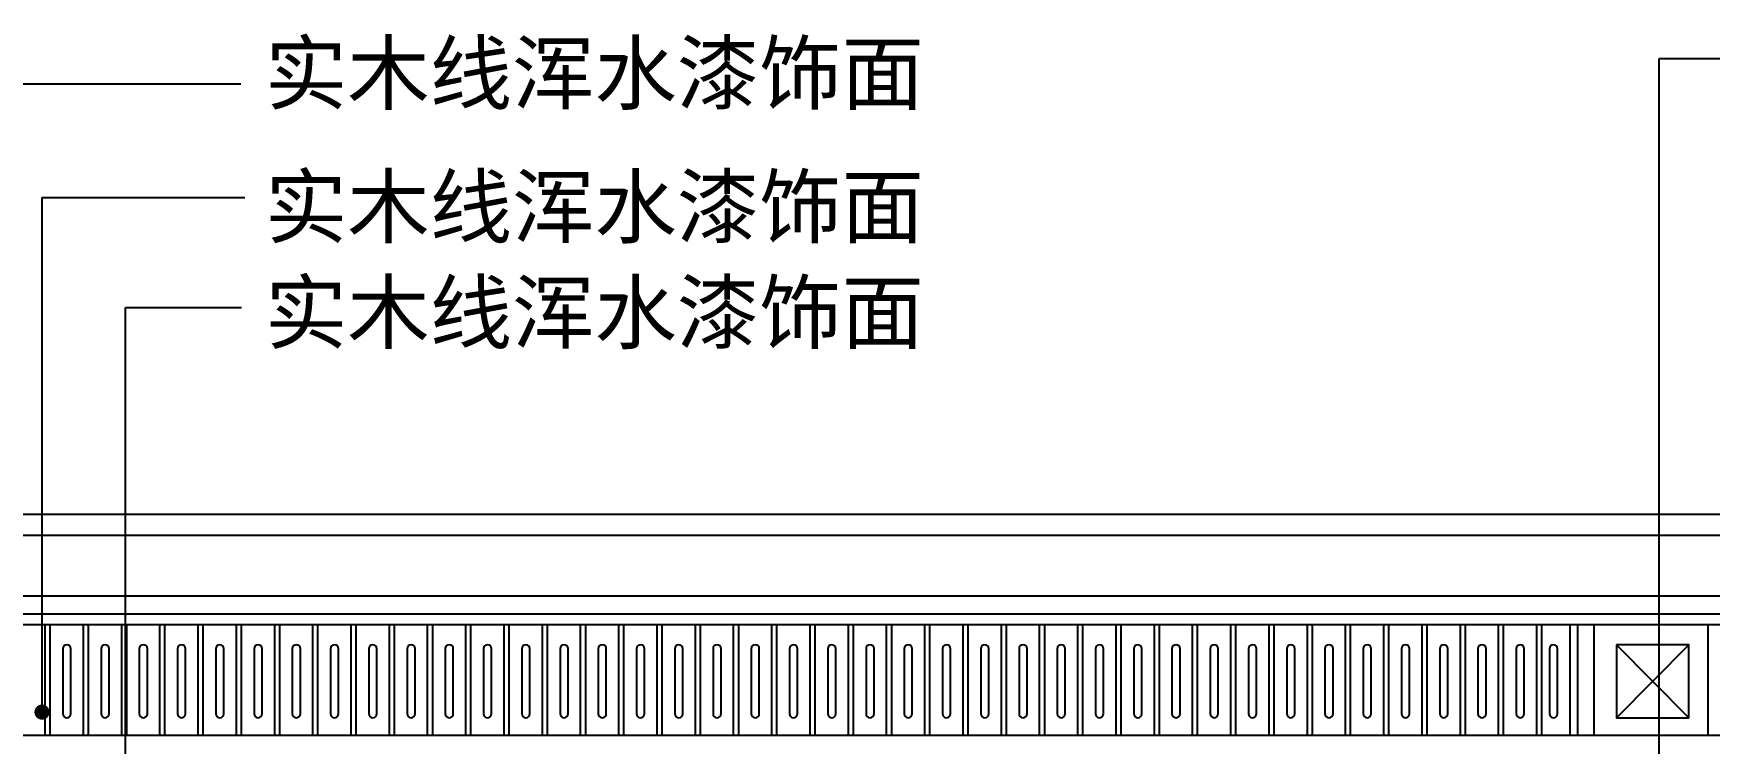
# Model space of a CAD drawing. Extents: x 341 to 10071, y 531 to 13651.
# Drawn here: x 2075 to 5405, y 6931 to 8341 of the extents above; entities that cross this region are included whole.
import ezdxf

# ---------------------------------------------------------------- set-up
doc = ezdxf.new("R2010")
doc.units = 0
doc.header["$MEASUREMENT"] = 0
for name, color, linetype in [('3', 3, 'CONTINUOUS'), ('4', 4, 'CONTINUOUS'), ('7', 7, 'CONTINUOUS'), ('DIM', 3, 'CONTINUOUS'), ('TEXT', 3, 'CONTINUOUS')]:
    doc.layers.add(name, color=color, linetype=linetype)
doc.styles.add('HZ', font='')
doc.styles.get("Standard").update_dxf_attribs({"font": 'txt.shx', "bigfont": 'bigfont.shx'})
doc.styles.get('HZ').set_extended_font_data('仿宋_GB2312')
doc.dimstyles.get("Standard").update_dxf_attribs({"dimtxt": 0.18, "dimasz": 0.18, "dimexe": 0.18, "dimexo": 0.0625, "dimgap": 0.09, "dimtad": 0, "dimtih": 1, "dimtoh": 1, "dimdec": 4, "dimzin": 0, "dimdsep": 46, "dimtxsty": 'Standard', "dimcen": 0.09, "dimadec": 0, "dimazin": 0, "dimtfac": 1, "dimtdec": 4, "dimtofl": 0, "dimtmove": 0, "dimatfit": 3, "dimfxl": 0, "dimtolj": 1, "dimtzin": 0, "dimarcsym": 0})

msp = doc.modelspace()

# ---------------------------------------------------------------- linework, layer by layer
at = {"layer": '3'}
for p, q in [((2098.1, 6946.6), (2098.1, 7166.6)), ((2108.1, 6946.6), (2108.1, 7166.6)), ((2174.1, 6946.6), (2174.1, 7166.6)), ((2184.1, 6946.6), (2184.1, 7166.6)), ((2250.1, 6946.6), (2250.1, 7166.6)), ((2260.1, 6946.6), (2260.1, 7166.6)), ((2326.1, 6946.6), (2326.1, 7166.6)), ((2336.1, 6946.6), (2336.1, 7166.6)), ((2402.1, 6946.6), (2402.1, 7166.6)), ((2412.1, 6946.6), (2412.1, 7166.6)), ((2478.1, 6946.6), (2478.1, 7166.6)), ((2488.1, 6946.6), (2488.1, 7166.6)), ((2554.1, 6946.6), (2554.1, 7166.6)), ((2564.1, 6946.6), (2564.1, 7166.6)), ((2630.1, 6946.6), (2630.1, 7166.6)), ((2640.1, 6946.6), (2640.1, 7166.6)), ((2706.1, 6946.6), (2706.1, 7166.6)), ((2716.1, 6946.6), (2716.1, 7166.6)), ((2782.1, 6946.6), (2782.1, 7166.6)), ((2792.1, 6946.6), (2792.1, 7166.6)), ((2858.1, 6946.6), (2858.1, 7166.6)), ((2868.1, 6946.6), (2868.1, 7166.6)), ((2934.1, 6946.6), (2934.1, 7166.6)), ((2944.1, 6946.6), (2944.1, 7166.6)), ((3010.1, 6946.6), (3010.1, 7166.6)), ((3020.1, 6946.6), (3020.1, 7166.6)), ((3086.1, 6946.6), (3086.1, 7166.6)), ((3096.1, 6946.6), (3096.1, 7166.6)), ((3162.1, 6946.6), (3162.1, 7166.6)), ((3172.1, 6946.6), (3172.1, 7166.6)), ((3238.1, 6946.6), (3238.1, 7166.6)), ((3248.1, 6946.6), (3248.1, 7166.6)), ((3314.1, 6946.6), (3314.1, 7166.6)), ((3324.1, 6946.6), (3324.1, 7166.6)), ((3390.1, 6946.6), (3390.1, 7166.6)), ((3400.1, 6946.6), (3400.1, 7166.6)), ((3466.1, 6946.6), (3466.1, 7166.6)), ((3476.1, 6946.6), (3476.1, 7166.6)), ((3542.1, 6946.6), (3542.1, 7166.6)), ((3552.1, 6946.6), (3552.1, 7166.6)), ((3618.1, 6946.6), (3618.1, 7166.6)), ((3628.1, 6946.6), (3628.1, 7166.6)), ((3694.1, 6946.6), (3694.1, 7166.6)), ((3704.1, 6946.6), (3704.1, 7166.6)), ((3770.1, 6946.6), (3770.1, 7166.6)), ((3780.1, 6946.6), (3780.1, 7166.6)), ((3846.1, 6946.6), (3846.1, 7166.6)), ((3856.1, 6946.6), (3856.1, 7166.6)), ((3922.1, 6946.6), (3922.1, 7166.6)), ((3932.1, 6946.6), (3932.1, 7166.6)), ((3998.1, 6946.6), (3998.1, 7166.6)), ((4008.1, 6946.6), (4008.1, 7166.6)), ((4074.1, 6946.6), (4074.1, 7166.6)), ((4084.1, 6946.6), (4084.1, 7166.6)), ((4150.1, 6946.6), (4150.1, 7166.6)), ((4160.1, 6946.6), (4160.1, 7166.6)), ((4226.1, 6946.6), (4226.1, 7166.6)), ((4236.1, 6946.6), (4236.1, 7166.6)), ((4302.1, 6946.6), (4302.1, 7166.6)), ((4312.1, 6946.6), (4312.1, 7166.6)), ((4378.1, 6946.6), (4378.1, 7166.6)), ((4388.1, 6946.6), (4388.1, 7166.6)), ((4454.1, 6946.6), (4454.1, 7166.6)), ((4464.1, 6946.6), (4464.1, 7166.6)), ((4530.1, 6946.6), (4530.1, 7166.6)), ((4540.1, 6946.6), (4540.1, 7166.6)), ((4606.1, 6946.6), (4606.1, 7166.6)), ((4616.1, 6946.6), (4616.1, 7166.6)), ((4682.1, 6946.6), (4682.1, 7166.6)), ((4692.1, 6946.6), (4692.1, 7166.6)), ((4758.1, 6946.6), (4758.1, 7166.6)), ((4768.1, 6946.6), (4768.1, 7166.6)), ((4834.1, 6946.6), (4834.1, 7166.6)), ((4844.1, 6946.6), (4844.1, 7166.6)), ((4910.1, 6946.6), (4910.1, 7166.6)), ((4920.1, 6946.6), (4920.1, 7166.6)), ((4986.1, 6946.6), (4986.1, 7166.6)), ((4996.1, 6946.6), (4996.1, 7166.6)), ((5062.1, 6946.6), (5062.1, 7166.6)), ((5072.1, 6946.6), (5072.1, 7166.6)), ((5128.1, 6946.6), (5128.1, 7166.6))]:
    msp.add_line(p, q, dxfattribs=at)
at = {"layer": '3', "ltscale": 20}
for p, q in [((5143.1, 7166.6), (5143.1, 6946.6)), ((5175.1, 7166.6), (5175.1, 6946.6)), ((5402.1, 7166.6), (5402.1, 6946.6)), ((5364.1, 7126.9), (5220.1, 6981.9)), ((5220.1, 7126.9), (5364.1, 6981.9))]:
    msp.add_line(p, q, dxfattribs=at)
msp.add_lwpolyline([(1741.1, 4835.6), (1741.1, 2483.6), (9445.1, 2483.6), (9445.1, 4835.6), (9445.1, 7187.6), (1741.1, 7187.6)], close=True, dxfattribs=at)
for points in [[(2133.1, 7118.9), (2133.1, 6989.9, 1), (2149.1, 6989.9), (2149.1, 7118.9, 1)], [(2209.1, 7118.9), (2209.1, 6989.9, 1), (2225.1, 6989.9), (2225.1, 7118.9, 1)], [(2285.1, 7118.9), (2285.1, 6989.9, 1), (2301.1, 6989.9), (2301.1, 7118.9, 1)], [(2361.1, 7118.9), (2361.1, 6989.9, 1), (2377.1, 6989.9), (2377.1, 7118.9, 1)], [(2437.1, 7118.9), (2437.1, 6989.9, 1), (2453.1, 6989.9), (2453.1, 7118.9, 1)], [(2513.1, 7118.9), (2513.1, 6989.9, 1), (2529.1, 6989.9), (2529.1, 7118.9, 1)], [(2589.1, 7118.9), (2589.1, 6989.9, 1), (2605.1, 6989.9), (2605.1, 7118.9, 1)], [(2665.1, 7118.9), (2665.1, 6989.9, 1), (2681.1, 6989.9), (2681.1, 7118.9, 1)], [(2741.1, 7118.9), (2741.1, 6989.9, 1), (2757.1, 6989.9), (2757.1, 7118.9, 1)], [(2817.1, 7118.9), (2817.1, 6989.9, 1), (2833.1, 6989.9), (2833.1, 7118.9, 1)], [(2893.1, 7118.9), (2893.1, 6989.9, 1), (2909.1, 6989.9), (2909.1, 7118.9, 1)], [(2969.1, 7118.9), (2969.1, 6989.9, 1), (2985.1, 6989.9), (2985.1, 7118.9, 1)], [(3045.1, 7118.9), (3045.1, 6989.9, 1), (3061.1, 6989.9), (3061.1, 7118.9, 1)], [(3121.1, 7118.9), (3121.1, 6989.9, 1), (3137.1, 6989.9), (3137.1, 7118.9, 1)], [(3197.1, 7118.9), (3197.1, 6989.9, 1), (3213.1, 6989.9), (3213.1, 7118.9, 1)], [(3273.1, 7118.9), (3273.1, 6989.9, 1), (3289.1, 6989.9), (3289.1, 7118.9, 1)], [(3349.1, 7118.9), (3349.1, 6989.9, 1), (3365.1, 6989.9), (3365.1, 7118.9, 1)], [(3425.1, 7118.9), (3425.1, 6989.9, 1), (3441.1, 6989.9), (3441.1, 7118.9, 1)], [(3501.1, 7118.9), (3501.1, 6989.9, 1), (3517.1, 6989.9), (3517.1, 7118.9, 1)], [(3577.1, 7118.9), (3577.1, 6989.9, 1), (3593.1, 6989.9), (3593.1, 7118.9, 1)], [(3653.1, 7118.9), (3653.1, 6989.9, 1), (3669.1, 6989.9), (3669.1, 7118.9, 1)], [(3729.1, 7118.9), (3729.1, 6989.9, 1), (3745.1, 6989.9), (3745.1, 7118.9, 1)], [(3805.1, 7118.9), (3805.1, 6989.9, 1), (3821.1, 6989.9), (3821.1, 7118.9, 1)], [(3881.1, 7118.9), (3881.1, 6989.9, 1), (3897.1, 6989.9), (3897.1, 7118.9, 1)], [(3957.1, 7118.9), (3957.1, 6989.9, 1), (3973.1, 6989.9), (3973.1, 7118.9, 1)], [(4033.1, 7118.9), (4033.1, 6989.9, 1), (4049.1, 6989.9), (4049.1, 7118.9, 1)], [(4109.1, 7118.9), (4109.1, 6989.9, 1), (4125.1, 6989.9), (4125.1, 7118.9, 1)], [(4185.1, 7118.9), (4185.1, 6989.9, 1), (4201.1, 6989.9), (4201.1, 7118.9, 1)], [(4261.1, 7118.9), (4261.1, 6989.9, 1), (4277.1, 6989.9), (4277.1, 7118.9, 1)], [(4337.1, 7118.9), (4337.1, 6989.9, 1), (4353.1, 6989.9), (4353.1, 7118.9, 1)], [(4413.1, 7118.9), (4413.1, 6989.9, 1), (4429.1, 6989.9), (4429.1, 7118.9, 1)], [(4489.1, 7118.9), (4489.1, 6989.9, 1), (4505.1, 6989.9), (4505.1, 7118.9, 1)], [(4565.1, 7118.9), (4565.1, 6989.9, 1), (4581.1, 6989.9), (4581.1, 7118.9, 1)], [(4641.1, 7118.9), (4641.1, 6989.9, 1), (4657.1, 6989.9), (4657.1, 7118.9, 1)], [(4717.1, 7118.9), (4717.1, 6989.9, 1), (4733.1, 6989.9), (4733.1, 7118.9, 1)], [(4793.1, 7118.9), (4793.1, 6989.9, 1), (4809.1, 6989.9), (4809.1, 7118.9, 1)], [(4869.1, 7118.9), (4869.1, 6989.9, 1), (4885.1, 6989.9), (4885.1, 7118.9, 1)], [(4945.1, 7118.9), (4945.1, 6989.9, 1), (4961.1, 6989.9), (4961.1, 7118.9, 1)], [(5021.1, 7118.9), (5021.1, 6989.9, 1), (5037.1, 6989.9), (5037.1, 7118.9, 1)], [(5087.1, 7118.9), (5087.1, 6989.9, 1), (5103.1, 6989.9), (5103.1, 7118.9, 1)]]:
    msp.add_lwpolyline(points, format="xyb", close=True, dxfattribs=at)
at = {"layer": '4', "ltscale": 20}
msp.add_lwpolyline([(1543.1, 4835.6), (1543.1, 2285.6), (9643.1, 2285.6), (9643.1, 4835.6), (9643.1, 7385.6), (1543.1, 7385.6)], close=True, dxfattribs=at)
at = {"layer": '7', "ltscale": 20}
for points in [[(1585.1, 4835.6), (1585.1, 2327.6), (9601.1, 2327.6), (9601.1, 4835.6), (9601.1, 7343.6), (1585.1, 7343.6)], [(1705.1, 4835.6), (1705.1, 2447.6), (9481.1, 2447.6), (9481.1, 4835.6), (9481.1, 7223.6), (1705.1, 7223.6)], [(1762.1, 4835.6), (1762.1, 2504.6), (9424.1, 2504.6), (9424.1, 4835.6), (9424.1, 7166.6), (1762.1, 7166.6)], [(5220.1, 7126.9), (5220.1, 6981.9), (5364.1, 6981.9), (5364.1, 7126.9)], [(1982.1, 4835.6), (1982.1, 2724.6), (9204.1, 2724.6), (9204.1, 4835.6), (9204.1, 6946.6), (1982.1, 6946.6)]]:
    msp.add_lwpolyline(points, close=True, dxfattribs=at)

# ---------------------------------------------------------------- texts
at = {"layer": 'TEXT', "linetype": 'ByBlock', "style": 'HZ'}
for p in [(2534.7, 8202.8), (2534.7, 7937.3), (2534.7, 7727.3)]:
    msp.add_text('实木线浑水漆饰面', height=120, dxfattribs=at).set_placement(p)

# ---------------------------------------------------------------- leaders
at = {"layer": 'DIM'}
for points in [[(5305, 5085.4), (5305, 8291.8), (6270.8, 8291.8)], [(1886.7, 7047), (1886.7, 8241.6), (2486.9, 8241.6)], [(2091.8, 6992.9), (2091.8, 8015.7), (2494.7, 8015.7)], [(2257.8, 6773.4), (2257.8, 7797.1), (2488.2, 7797.1)]]:
    msp.add_leader(points, dimstyle='Standard', override={"dimscale": 60, "dimtxt": 2, "dimasz": 0.5, "dimexe": 1, "dimexo": 1, "dimgap": 0.5, "dimtad": 1, "dimtih": 0, "dimtoh": 0, "dimdec": 0, "dimzin": 9, "dimtxsty": 'HZ', "dimcen": 0, "dimclrd": 256, "dimclre": 256, "dimclrt": 256, "dimtfac": 0.5, "dimtdec": 0, "dimtofl": 1, "dimldrblk": 'DOT', "dimtzin": 2}, dxfattribs=at)

doc.saveas('drawing.dxf')
